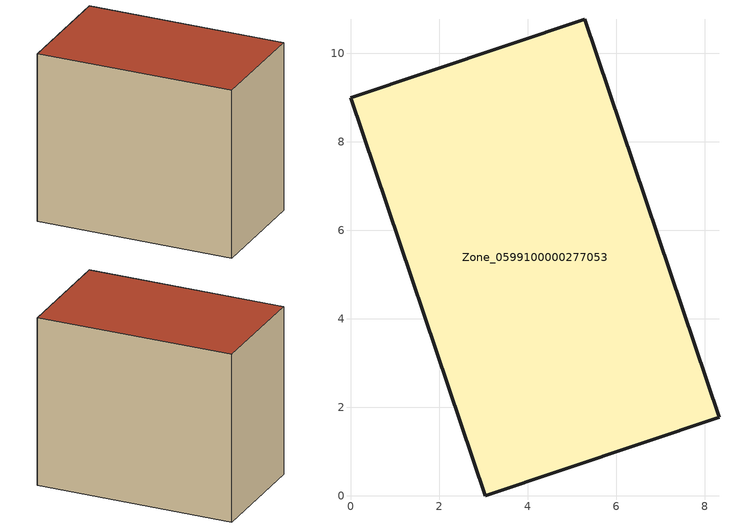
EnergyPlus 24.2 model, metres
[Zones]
Zone_0599100000277053
 floor ground (C_G): 3.04,0 0,8.99 5.29,10.77 8.32,1.78 z0.29
 wall outside (C_F): 3.04,0 8.32,1.78 5.29,10.77 0,8.99 3.04,0 z0.29:8.48
 roof outside (C_R): 0,8.99 3.04,0 8.32,1.78 5.29,10.77 z8.48
[BUILDING]
Pand.0599100000277053: North Axis=0; Terrain=City; Loads Convergence Tolerance Value=0.04; Temperature Convergence Tolerance Value=0.4; Solar Distribution=FullExterior; Maximum Number of Warmup Days=25; Minimum Number of Warmup Days=1
[Site:Location]
Rotterdam.The.Hague.AP_ZH_NLD Design_Conditions: Latitude=51.96; Longitude=4.45; Time Zone=1; Elevation=-4.5
[SITE:GROUNDTEMPERATURE:BUILDINGSURFACE]
18, 18, 18, 18, 18, 18, 18, 18, 18, 18, 18, 18
[MATERIAL] Thermal Absorptance=0.9; Solar Absorptance=0.7; Visible Absorptance=0.7
Name | Roughness | Thickness | Conductivity | Density | Specific Heat
G.TC.1965-1974 | MediumSmooth | 0.15 | 0.882353 | 540 | 1210
F.TC.1965-1974 | Rough | 0.3 | 0.697674 | 1920 | 840
R.TC.1965-1974 | MediumRough | 0.2 | 0.232558 | 1500 | 1000
[CONSTRUCTION]
C_G: G.TC.1965-1974
C_F: F.TC.1965-1974
C_R: R.TC.1965-1974
[ZONE]
Zone_0599100000277053: Type=1; Multiplier=1; Ceiling Height=Autocalculate; Volume=Autocalculate; Floor Area=autocalculate; Part of Total Floor Area=Yes
[ZONEINFILTRATION:DESIGNFLOWRATE]
Infil_Zone_0599100000277053: Zone or ZoneList or Space or SpaceList=Zone_0599100000277053; Schedule=AlwaysOn; Design Flow Rate Calculation Method=Flow/Area; Flow Rate per Floor Area=0.003; Constant Term Coefficient=1; Temperature Term Coefficient=0; Velocity Term Coefficient=0; Velocity Squared Term Coefficient=0
[HVACTEMPLATE:ZONE:IDEALLOADSAIRSYSTEM]
Zone_0599100000277053: Maximum Heating Supply Air Temperature=50; Minimum Cooling Supply Air Temperature=13; Maximum Heating Supply Air Humidity Ratio=0.0156; Minimum Cooling Supply Air Humidity Ratio=0.0077; Heating Limit=NoLimit; Cooling Limit=NoLimit; Dehumidification Control Type=ConstantSensibleHeatRatio; Cooling Sensible Heat Ratio=0.7; Dehumidification Setpoint=60; Humidification Control Type=None; Humidification Setpoint=30; Outdoor Air Method=None; Outdoor Air Flow Rate per Person=0.00944; Outdoor Air Flow Rate per Zone Floor Area=0; Outdoor Air Flow Rate per Zone=0; Demand Controlled Ventilation Type=None; Outdoor Air Economizer Type=NoEconomizer; Heat Recovery Type=None; Sensible Heat Recovery Effectiveness=0.7; Latent Heat Recovery Effectiveness=0.65
[ZONECONTROL:THERMOSTAT]
ThermostatControl_Zone_0599100000277053: Zone or ZoneList=Zone_0599100000277053; Control Type Schedule=DualSetpointControlType; Control 1=Thermostat_Zone_0599100000277053; Temperature Difference Between Cutout And Setpoint=0
[THERMOSTATSETPOINT:DUALSETPOINT]
Thermostat_Zone_0599100000277053: Heating Setpoint Temperature Schedule=HeatingSetpoint_Zone_0599100000277053; Cooling Setpoint Temperature Schedule=CoolingSetpoint_Zone_0599100000277053
[SCHEDULE:COMPACT]
HeatingSetpoint_Zone_0599100000277053: Through: 12/31, For: AllDays, Until: 24:00, 21
CoolingSetpoint_Zone_0599100000277053: Through: 12/31, For: AllDays, Until: 24:00, 24
DualSetpointControlType: Through: 12/31, For: AllDays, Until: 24:00, 4
AlwaysOn: Through: 12/31, For: AllDays, Until: 24:00, 1
